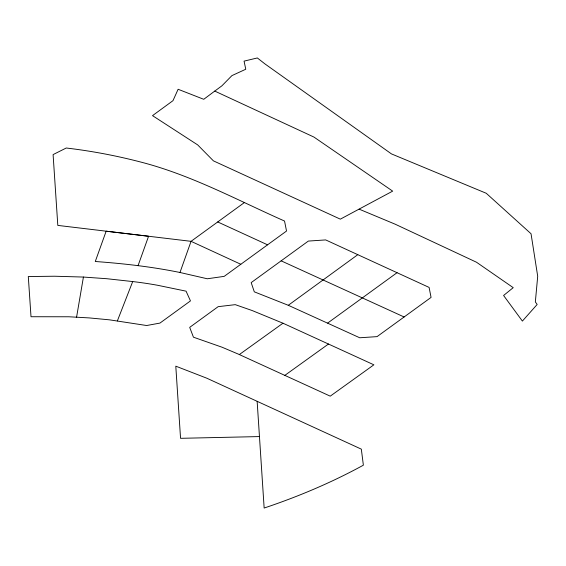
<?xml version="1.0" encoding="UTF-8"?>
<svg xmlns="http://www.w3.org/2000/svg" width="566" height="566" viewBox="0 0 566 566"><rect width="100%" height="100%" fill="white"/><g stroke="black" fill="none" stroke-linecap="round" stroke-linejoin="round"><path stroke-width="0.85" d="M76.573 317.222L83.421 277.057L106.698 278.705L132.706 281.564A240.953 139.116 0 0 1 157.624 285.278L186.072 291.172L190.466 300.907L159.945 323.087L146.658 325.521L109.507 319.84L89.265 317.915L68.903 316.776L31.01 316.734L28.3 276.541L54.577 276.229L83.421 277.057M138.047 265.673L148.575 236.248L106.153 231.197L95.279 261.499C123.685 263.565 152.063 266.777 179.981 272.487L191.053 241.328L244.349 202.593M117.367 320.908L132.706 281.564M214.755 91.084L203.76 99.298L178.113 89.272L172.977 100.677L152.516 115.634L197.683 144.903L213.417 160.857L340.336 219.155L392.677 191.131L313.932 137.064L214.755 91.084L221.879 85.841L231.926 75.611L245.771 69.243L244.066 61.128L257.353 57.958L264.987 63.944L391.467 153.91L486.244 193.268L531.042 233.751L537.7 276.272L535.344 301.933L537.169 304.458L522.39 321.085L503.584 295.487L513.228 287.662L476.487 262.228L395.103 224.164L359.141 209.158M240.805 264.272L191.053 241.328L57.81 225.402L53.098 154.596L66.236 148.009C91.515 150.981 116.582 155.721 141.203 162.166C191.457 175.142 237.359 200.152 284.535 221.037L286.53 231.041L224.207 276.357L207.298 278.776L179.981 272.487M288.285 305.293L357.804 254.679L429.099 287.415L431.066 297.412L377.055 336.621L359.728 337.775L288.285 305.293L254.304 291.83L251.177 282.618L308.35 241.074L325.683 239.92L357.804 254.679M327.657 323.073L397.049 272.699M239.326 354.571L282.979 323.214L373.878 364.815L330.24 396.158L238.534 354.196L222.042 347.213L193.445 337.187L189.695 327.367L218.172 306.659L235.258 304.657L252.167 310.543L282.979 323.214M284.832 375.378L328.492 344.022M259.49 436.577L180.554 438.317L175.793 366.167L206.802 378.208L361.327 449.142L363.372 465.188C331.74 482.487 298.332 496.601 264.152 508.042L257.148 401.322M281.161 260.848L404.124 316.981M217.726 221.95L267.548 244.816"/></g></svg>
